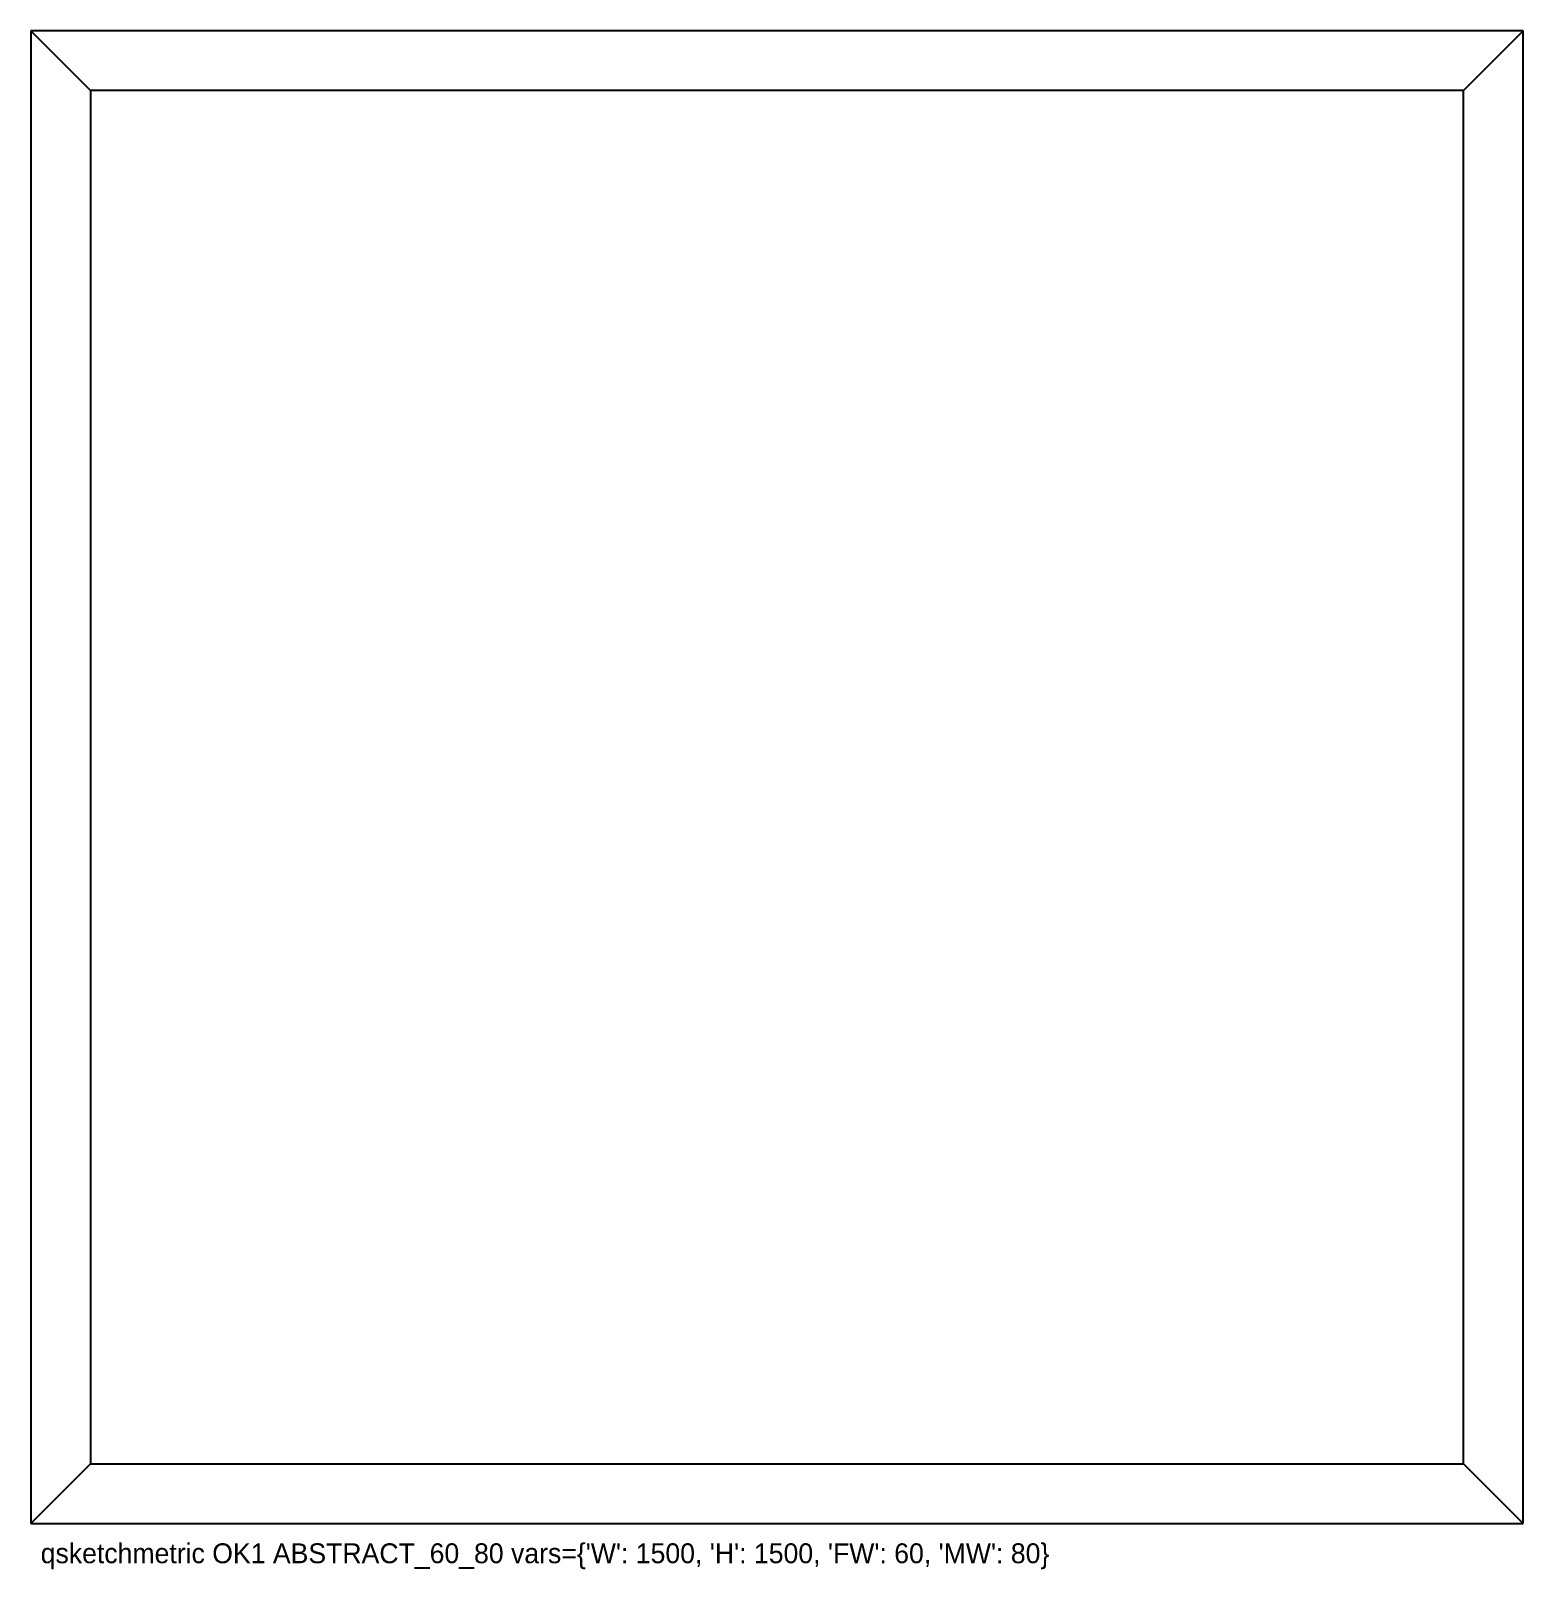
# Model space of a CAD drawing. Header units: millimetres. Extents: x 0 to 1500, y -46 to 1500.
import ezdxf

# ---------------------------------------------------------------- set-up
doc = ezdxf.new("R2010")
doc.units = ezdxf.units.MM
doc.layers.add('FRAME', color=7, linetype='Continuous')

msp = doc.modelspace()

# ---------------------------------------------------------------- linework, layer by layer
at = {"layer": 'FRAME'}
for p, q in [((1500, 1500), (0, 1500)), ((0, 1500), (0, 0)), ((0, 1500), (60, 1440)), ((1500, 1500), (1440, 1440)), ((1500, 0), (1500, 1500)), ((1440, 1440), (60, 1440)), ((60, 1440), (60, 60)), ((1440, 60), (1440, 1440)), ((0, 0), (60, 60)), ((60, 60), (1440, 60)), ((1500, 0), (1440, 60)), ((0, 0), (1500, 0))]:
    msp.add_line(p, q, dxfattribs=at)

# ---------------------------------------------------------------- texts
msp.add_text("qsketchmetric OK1 ABSTRACT_60_80 vars={'W': 1500, 'H': 1500, 'FW': 60, 'MW': 80}", height=20).set_placement((10, -40))

doc.saveas('drawing.dxf')
